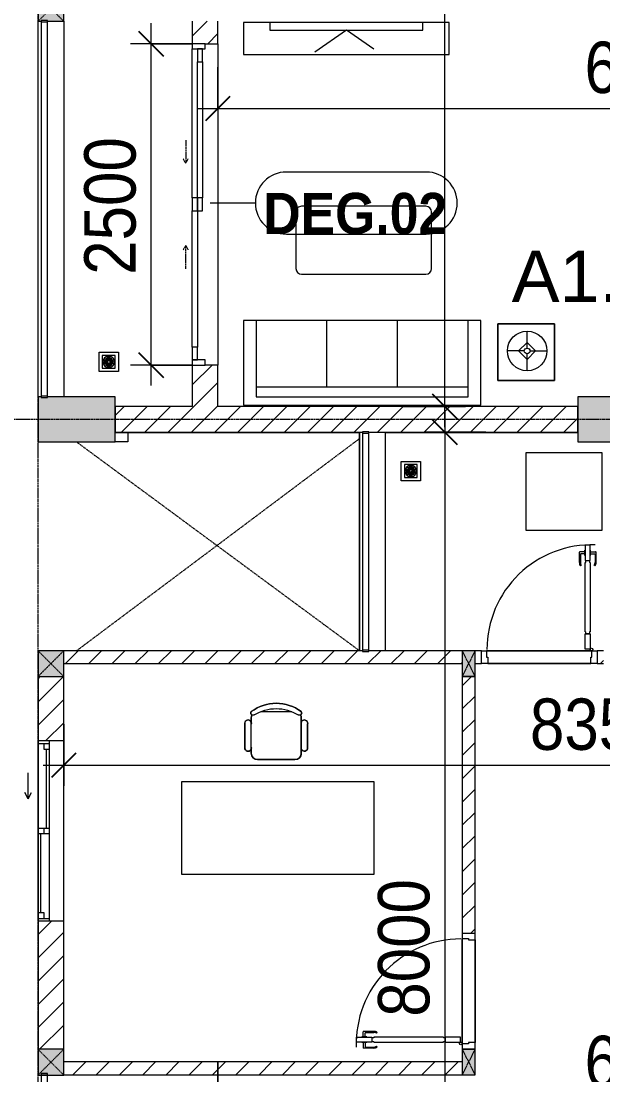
# Model space of a CAD drawing. Header units: millimetres. Extents: x 1591 to 239243, y -15958 to 82755.
# Drawn here: x 135520 to 140046, y 56636 to 64837 of the extents above; entities that cross this region are included whole.
import ezdxf

# ---------------------------------------------------------------- set-up
doc = ezdxf.new("R2010")
doc.units = ezdxf.units.MM
for name, pattern in [('Dash_2_', [6, 3, -3]), ('Demolished', [7.14375, 4.7625, -2.38125]), ('Grid Line', [22.225, 12.7, -3.175, 3.175, -3.175])]:
    doc.linetypes.add(name, pattern=pattern)
for name, color, linetype, lineweight in [('0-1', 250, 'Continuous', 5), ('A-ANNO-DIMS', 211, 'Continuous', 9), ('A-ANNO-DIMS-160', 211, 'Continuous', 9), ('A-AREA-IDEN', 2, 'Continuous', 9), ('A-DETL-DEMO', 6, 'Demolished', 9), ('A-DETL-GENF-1', 9, 'Continuous', 9), ('A-DOOR', 31, 'Continuous', 9), ('A-DOOR-1', 254, 'Continuous', 9), ('A-DOOR-2', 9, 'Continuous', 9), ('A-DOOR-FRAM', 31, 'Continuous', 9), ('A-DOOR-HDLN', 31, 'Dash_2_', 9), ('A-DOOR-IDEN', 31, 'Continuous', 9), ('A-FLOR-1', 7, 'Continuous', 9), ('A-FLOR-2', 9, 'Continuous', 9), ('A-FLOR-HRAL', 11, 'Continuous', 9), ('A-FLOR-HRAL-1', 254, 'Continuous', 9), ('A-FLOR-HRAL-2', 9, 'Continuous', 9), ('A-GLAZ', 151, 'Continuous', 9), ('A-WALL', 113, 'Continuous', 9), ('A-WALL-1', 253, 'Continuous', 18), ('A-WALL-2', 9, 'Continuous', 9), ('A-WALL-3', 113, 'Continuous', 18), ('A-WALL-PATT-1', 10, 'Continuous', 9), ('A-WALL-PATT-2', 111, 'Continuous', 9), ('G-IMPT-1', 254, 'Continuous', 9), ('I-FURN', 30, 'Continuous', 9), ('I-FURN-1', 254, 'Continuous', 9), ('M-EQPM-1', 254, 'Continuous', 9), ('S-COLS', 52, 'Continuous', 9), ('S-COLS-1', 52, 'Continuous', 5), ('S-COLS-2', 250, 'Continuous', 18), ('S-COLS-3', 7, 'Continuous', 9), ('S-COLS-4', 254, 'Continuous', 9), ('S-COLS-5', 253, 'Continuous', 18), ('S-COLS-6', 52, 'Continuous', 18), ('S-COLS-HDLN', 52, 'Dash_2_', 9), ('S-COLS-HDLN-1', 9, 'Dash_2_', 9), ('S-GRID-1', 1, 'Grid Line', 9)]:
    doc.layers.add(name, color=color, linetype=linetype, lineweight=lineweight)
doc.styles.add('Arial_9', font='arial_0.ttf', dxfattribs={"height": 400})
doc.styles.add('Arial_B_4', font='arialbd_0.ttf', dxfattribs={"width": 0.9, "height": 320})
doc.styles.add('UTM Avo', font='UTM Avo.ttf', dxfattribs={"width": 0.9, "height": 400})
doc.dimstyles.new('1_Dim_chi_tiet_2_5', dxfattribs={"dimscale": 304.8, "dimtxt": 399.720379, "dimasz": 0.629921, "dimexe": 0.524934, "dimexo": 0.0625, "dimgap": 0.052493, "dimtad": 1, "dimdec": 0, "dimrnd": 5, "dimzin": 0, "dimdsep": 46, "dimtxsty": 'UTM Avo', "dimblk1": 'OBLIQUE', "dimblk2": 'OBLIQUE', "dimsah": 1, "dimcen": 0.09, "dimdle": 0.524934, "dimazin": 0, "dimtfac": 1, "dimtdec": 4, "dimtix": 1, "dimtmove": 0, "dimatfit": 3, "dimfxl": 1.049869, "dimfxlon": 1, "dimtvp": 1, "dimtolj": 1, "dimtzin": 0, "dimarcsym": 2})
doc.dimstyles.new('1_Dim_chi_tiet_2_5_1', dxfattribs={"dimscale": 304.8, "dimtxt": 399.720379, "dimasz": 0.629921, "dimexe": 0.524934, "dimexo": 0.0625, "dimgap": 0.052493, "dimtad": 1, "dimdec": 0, "dimrnd": 5, "dimzin": 0, "dimdsep": 46, "dimtxsty": 'UTM Avo', "dimblk1": 'OBLIQUE', "dimblk2": 'OBLIQUE', "dimsah": 1, "dimcen": 0.09, "dimdle": 0.524934, "dimazin": 0, "dimtfac": 1, "dimtdec": 4, "dimtix": 1, "dimtmove": 0, "dimatfit": 3, "dimfxl": 1.049869, "dimfxlon": 1, "dimtvp": 1, "dimtolj": 1, "dimtzin": 0, "dimarcsym": 2})
pattern_1 = [(45, (0, 0), (-90.50967, 90.50967), [])]
pattern_2 = [(45, (101998.83, 0), (-90.50967, 90.50967), [])]

# ---------------------------------------------------------------- blocks, each defined once
blk = doc.blocks.new('NCV_TKTC_KET CAU_rvt-1-TKCS_MB TẦNG 5')
at = {"layer": 'S-COLS-1'}
for points in [[(34252.6, 61561.9), (34252.6, 61911.9), (33727.6, 61911.9), (33727.6, 61906.9), (33677.6, 61906.9), (33677.6, 61911.9), (33652.6, 61911.9), (33652.6, 61561.9), (33852.6, 61561.9)], [(38152.6, 61561.9), (38852.6, 61561.9), (38852.6, 61911.9), (37852.6, 61911.9), (37852.6, 61561.9), (38052.6, 61561.9)]]:
    blk.add_hatch(color=256, dxfattribs=at).paths.add_polyline_path(points)
at = {"layer": 'A-FLOR-1'}
for p, q in [((34252.6, 61635.3), (36152.6, 61635.3)), ((36152.5, 61635.3), (36152.5, 59936.9)), ((36352.6, 61635.3), (37852.6, 61635.3))]:
    blk.add_line(p, q, dxfattribs=at)
at = {"layer": 'S-COLS-2'}
for p, q in [((33677.6, 61911.9), (33652.6, 61911.9)), ((33652.6, 61911.9), (33652.6, 61561.9)), ((34252.6, 61911.9), (33727.6, 61911.9)), ((34252.6, 61561.9), (34252.6, 61911.9)), ((38852.6, 61911.9), (37852.6, 61911.9)), ((37852.6, 61911.9), (37852.6, 61561.9)), ((33652.6, 61561.9), (34252.6, 61561.9)), ((37852.6, 61561.9), (38852.6, 61561.9))]:
    blk.add_line(p, q, dxfattribs=at)
at = {"layer": 'S-COLS-3'}
for p, q in [((34352.6, 61635.3), (34352.6, 61561.9)), ((34352.6, 61561.9), (34252.6, 61561.9))]:
    blk.add_line(p, q, dxfattribs=at)
blk = doc.blocks.new('THU NUOC - THU NUOC-455054-TKCS_MB TẦNG 5')
at = {"layer": 'M-EQPM-1'}
for p, q in [((-66.3, -70.6), (-66.3, 79.4)), ((-66.3, 79.4), (83.7, 79.4)), ((58.7, 54.4), (-41.3, 54.4)), ((-41.3, 54.4), (-41.3, -45.6)), ((-23.3, 19.6), (40.9, 19.6)), ((40.9, 13.6), (-23.3, 13.6)), ((-23.3, 7.2), (0.7, 7.2)), ((0.7, 1.2), (-23.3, 1.2)), ((-11, 32.1), (28.5, 32.1)), ((28.5, 26.1), (-11, 26.1)), ((-1.1, 44.5), (18.5, 44.5)), ((18.5, 38.5), (-1.1, 38.5)), ((0.7, 7.2), (0.7, 1.2)), ((16.7, 1.2), (16.7, 7.2)), ((16.7, 7.2), (40.9, 7.2)), ((40.9, 1.2), (16.7, 1.2)), ((58.7, -45.6), (58.7, 54.4)), ((83.7, 79.4), (83.7, -70.6)), ((83.7, -70.6), (-66.3, -70.6)), ((-41.3, -45.6), (58.7, -45.6)), ((-23.3, -4.8), (40.9, -4.8)), ((40.9, -10.8), (-23.3, -10.8)), ((-11, -17.3), (28.5, -17.3)), ((28.5, -23.3), (-11, -23.3)), ((-1.1, -29.6), (18.5, -29.6)), ((18.5, -35.6), (-1.1, -35.6))]:
    blk.add_line(p, q, dxfattribs=at)
for centre, radius, start, end in [((8.7, 4.4), 45, 0, 180), ((8.7, 4.4), 45, 360, 180), ((8.7, 4.4), 45, 180, 0), ((8.7, 4.4), 45, 180, 360), ((-23.3, 16.6), 3, 90, 270), ((-23.3, 4.2), 3, 90, 270), ((-11, 29.1), 3, 90, 270), ((-1.1, 41.5), 3, 90, 270), ((18.5, 41.5), 3, 270, 90), ((28.5, 29.1), 3, 270, 90), ((40.9, 16.6), 3, 270, 90), ((40.9, 4.2), 3, 270, 90), ((-23.3, -7.8), 3, 90, 270), ((-11, -20.3), 3, 90, 270), ((-1.1, -32.6), 3, 90, 270), ((18.5, -32.6), 3, 270, 90), ((28.5, -20.3), 3, 270, 90), ((40.9, -7.8), 3, 270, 90)]:
    blk.add_arc(centre, radius, start, end, dxfattribs=at)
blk = doc.blocks.new('LOBBY_SOFA_1 - LOBBY_SOFA_1-901220-TKCS_MB TẦNG 5')
at = {"layer": 'I-FURN'}
for p, q in [((-2556, 0), (-2556, -660)), ((-708, 0), (-2556, 0)), ((-708, -660), (-708, 0)), ((-2457, -66), (-2457, -660)), ((-807, -66), (-2457, -66)), ((-807, -660), (-807, -66)), ((-807, -143), (-2457, -143)), ((-1907, -143), (-1907, -660)), ((-1357, -143), (-1357, -660)), ((-3128.2, -193.5), (-2688.2, -193.5)), ((-3128.2, -633.5), (-3128.2, -193.5)), ((-2688.2, -193.5), (-2688.2, -633.5)), ((-2915.4, -269), (-2915.4, -401)), ((-2915.4, -357), (-2981.4, -423)), ((-2849.4, -423), (-2915.4, -357)), ((-2937.4, -423), (-3069.4, -423)), ((-2981.4, -423), (-2915.4, -489)), ((-2915.4, -489), (-2849.4, -423)), ((-2915.4, -445), (-2915.4, -577)), ((-2893.4, -423), (-2761.4, -423)), ((-2688.2, -633.5), (-3128.2, -633.5)), ((-2556, -660), (-708, -660)), ((-2172.3, -1064.5), (-2172.3, -1504.5)), ((-1160.3, -1020.5), (-2128.3, -1020.5)), ((-1116.3, -1504.5), (-1116.3, -1064.5)), ((-2128.3, -1548.5), (-1160.3, -1548.5))]:
    blk.add_line(p, q, dxfattribs=at)
for radius in [154, 22]:
    blk.add_circle((-2915.4, -423), radius, dxfattribs=at)
for centre, start, end in [((-2128.3, -1064.5), 90, 180), ((-1160.3, -1064.5), 0, 90), ((-2128.3, -1504.5), 180, 270), ((-1160.3, -1504.5), 270, 0)]:
    blk.add_arc(centre, 44, start, end, dxfattribs=at)
at = {"layer": 'I-FURN-1'}
for p, q in [((-708, 0), (-2556, 0)), ((-2556, 0), (-2556, -660)), ((-708, -660), (-708, 0)), ((-2688.2, -193.5), (-3128.2, -193.5)), ((-3128.2, -193.5), (-3128.2, -633.5)), ((-2688.2, -633.5), (-2688.2, -193.5)), ((-3128.2, -633.5), (-2688.2, -633.5)), ((-2556, -660), (-708, -660)), ((-2172.3, -1064.5), (-2172.3, -1504.5)), ((-1160.3, -1020.5), (-2128.3, -1020.5)), ((-1116.3, -1504.5), (-1116.3, -1064.5)), ((-2128.3, -1548.5), (-1160.3, -1548.5))]:
    blk.add_line(p, q, dxfattribs=at)
for centre, start, end in [((-2128.3, -1064.5), 90, 180), ((-1160.3, -1064.5), 0, 90), ((-2128.3, -1504.5), 180, 270), ((-1160.3, -1504.5), 270, 0)]:
    blk.add_arc(centre, 44, start, end, dxfattribs=at)
blk = doc.blocks.new('RES_BAN AN - RES_BAN AN-901223-TKCS_MB TẦNG 5')
at = {"layer": 'I-FURN-1'}
for p, q in [((1600, 0), (0, 0)), ((0, 0), (0, -250)), ((1600, -250), (1600, 0)), ((0, -250), (1600, -250))]:
    blk.add_line(p, q, dxfattribs=at)
blk = doc.blocks.new('KE TIVI-2 - KE TIVI-2-885819-TKCS_MB TẦNG 5')
at = {"layer": 'I-FURN-1'}
for p, q in [((-595.6, 0), (-595.6, -60)), ((595.6, 0), (-595.6, 0)), ((-595.6, -60), (595.6, -60)), ((0, -60), (-245.7, -232.1)), ((213, -209.1), (0, -60)), ((595.6, -60), (595.6, 0))]:
    blk.add_line(p, q, dxfattribs=at)
blk = doc.blocks.new('DOOR_CW_01 CANH MO-PANEL KINH - DIW_01-900x2200-CỬA GỖ VÂN LAMINATE-553393-TKCS_MB TẦNG 5')
at = {"layer": 'A-DETL-GENF-1'}
for p, q in [((-399, 820.5), (-438, 820.5)), ((-399, 831.8), (-397, 831.8)), ((-399, 792.2), (-399, 831.8)), ((-397, 872), (-357, 872)), ((-397, 752), (-397, 872)), ((-397, 792.2), (-397, 831.8)), ((-357, 872), (-357, 752)), ((-357, 792.2), (-357, 831.8)), ((-355, 831.8), (-357, 831.8)), ((-355, 792.2), (-355, 831.8)), ((-355, 820.5), (-316, 820.5)), ((-442, 737), (-442, 816.5)), ((-434, 799.5), (-434, 737)), ((-399, 803.5), (-430, 803.5)), ((-397, 792.2), (-399, 792.2)), ((-357, 752), (-397, 752)), ((-363, 752), (-391, 752)), ((-391, 752), (-391, 738)), ((-363, 738), (-363, 752)), ((-357, 792.2), (-355, 792.2)), ((-355, 803.5), (-324, 803.5)), ((-320, 799.5), (-320, 737)), ((-312, 737), (-312, 816.5)), ((-433.9, 711.2), (-427.3, 715.8)), ((-397, 738), (-391, 738)), ((-397, 738), (-397, 196)), ((-357, 738), (-363, 738)), ((-357, 196), (-357, 738)), ((-320.1, 711.2), (-326.7, 715.8)), ((-397, 196), (-391, 196)), ((-357, 182), (-397, 182)), ((-397, 182), (-397, 62)), ((-391, 196), (-391, 182)), ((-391, 182), (-363, 182)), ((-357, 196), (-363, 196)), ((-363, 182), (-363, 196)), ((-357, 62), (-357, 182)), ((-397, 62), (-357, 62))]:
    blk.add_line(p, q, dxfattribs=at)
blk.add_circle((-407, 60), 10, dxfattribs=at)
for centre, radius, start, end in [((-438, 816.5), 4, 90, 180), ((-407, 60), 814, 360, 92), ((-316, 816.5), 4, 0, 90), ((-430, 799.5), 4, 90, 180), ((-324, 799.5), 4, 360, 90), ((-397, 737), 45, 180, 215), ((-397, 737), 37, 180, 215), ((-357, 737), 37, 325, 0), ((-357, 737), 45, 325, 0)]:
    blk.add_arc(centre, radius, start, end, dxfattribs=at)
at = {"layer": 'A-DOOR-2'}
for p, q in [((-410, 50), (-450, 50)), ((-450, 50), (-450, -50)), ((-410, 0), (-410, 50)), ((-400, 0), (-410, 0)), ((-407, 50), (-382, 50)), ((-400, -50), (-400, 0)), ((410, 0), (400, 0)), ((400, 0), (400, -50)), ((450, 50), (410, 50)), ((410, 50), (410, 0)), ((450, -50), (450, 50)), ((-450, -50), (-400, -50)), ((400, -50), (450, -50))]:
    blk.add_line(p, q, dxfattribs=at)
blk = doc.blocks.new('BAN LV A - BAN LV A_dwg_ban hoc2-348006-TKCS_MB TẦNG 5')
at = {"layer": 'I-FURN'}
for p, q in [((145.8, 437.4), (-145.8, 437.4)), ((-243, 354.4), (-243, 162)), ((-194.4, 388.8), (-194.4, 113.4)), ((194.4, 113.4), (194.4, 388.8)), ((194.4, 351.4), (194.4, 150.8)), ((243.7, 162), (243.7, 354.4)), ((-120.5, 64.8), (120.5, 64.8))]:
    blk.add_line(p, q, dxfattribs=at)
at = {"layer": 'I-FURN', "flags": 128}
blk.add_lwpolyline([(-737.8, 610.5), (-737.8, 1330.5), (-154.9, 1330.5), (762.2, 1330.5), (762.2, 610.5)], close=True, dxfattribs=at)
at = {"layer": 'I-FURN'}
for centre, radius, start, end in [((-145.8, 388.8), 48.6, 90, 180), ((145.8, 388.8), 48.6, 360, 90), ((-218.7, 347.3), 25.3, 343.7398, 163.7398), ((219.4, 347.3), 25.3, 16.2602, 170.70537), ((-218.7, 154.9), 25.3, 163.7398, 16.2602), ((-180.2, 75.4), 17.8, 57.97259, 216.69006), ((-145.8, 113.4), 48.6, 180, 207.58444), ((0, 359.3), 318.2, 237.57575, 302.42425), ((180.2, 75.4), 17.8, 323.30994, 122.02741), ((145.8, 113.4), 48.6, 332.41556, 0), ((219.4, 154.9), 25.3, 189.29463, 16.2602), ((0, 324), 324, 233.1301, 306.8699)]:
    blk.add_arc(centre, radius, start, end, dxfattribs=at)
blk = doc.blocks.new('BAN LV A - BAN LV A_dwg-348005-TKCS_MB TẦNG 5')
at = {"extrusion": (0, 0, -1), "zscale": -1, "rotation": 180}
blk.add_blockref('BAN LV A - BAN LV A_dwg_ban hoc2-348006-TKCS_MB TẦNG 5', (-729, 1383.7), dxfattribs=at)
blk = doc.blocks.new('BAN LV A - BAN LV A-348231-TKCS_MB TẦNG 5')
at = {"layer": 'I-FURN-1'}
for p, q in [((534.6, 1270.3), (534.6, 1235.9)), ((923.4, 1232.9), (923.4, 1270.3)), ((486, 1221.7), (486, 1029.3)), ((972.7, 1029.3), (972.7, 1221.7)), ((534.6, 1029.3), (534.6, 994.9)), ((923.4, 994.9), (923.4, 1032.3)), ((583.2, 946.3), (874.8, 946.3)), ((1491.2, 773.2), (-8.8, 773.2)), ((-8.8, 773.2), (-8.8, 53.2)), ((1491.2, 53.2), (1491.2, 773.2)), ((-8.8, 53.2), (1491.2, 53.2))]:
    blk.add_line(p, q, dxfattribs=at)
for centre, radius, start, end in [((548.9, 1308.3), 17.8, 143.30994, 240.59603), ((729, 1059.7), 324, 53.1301, 126.8699), ((909.2, 1308.3), 17.8, 299.40397, 36.69006), ((510.3, 1228.8), 25.3, 16.2602, 196.2602), ((583.2, 1270.3), 48.6, 152.41556, 180), ((874.8, 1270.3), 48.6, 360, 27.58444), ((948.4, 1228.8), 25.3, 343.7398, 170.70537), ((510.3, 1036.4), 25.3, 196.2602, 343.7398), ((583.2, 994.9), 48.6, 180, 270), ((874.8, 994.9), 48.6, 270, 360), ((948.4, 1036.4), 25.3, 189.29463, 343.7398)]:
    blk.add_arc(centre, radius, start, end, dxfattribs=at)
blk.add_blockref('BAN LV A - BAN LV A_dwg-348005-TKCS_MB TẦNG 5', (0, 0))
blk = doc.blocks.new('MAY GIAT - MAY GIAT_dwg-348053-TKCS_MB TẦNG 5')
at = {"layer": 'G-IMPT-1', "flags": 128}
blk.add_lwpolyline([(5, 596.6), (5, 2.3), (605, 2.3), (605, 596.6)], close=True, dxfattribs=at)
blk = doc.blocks.new('MAY GIAT - MAY GIAT-348233-TKCS_MB TẦNG 5')
at = {"layer": 'I-FURN-1'}
for p, q in [((5, 596.6), (5, 2.3)), ((605, 596.6), (5, 596.6)), ((605, 2.3), (605, 596.6)), ((5, 2.3), (605, 2.3))]:
    blk.add_line(p, q, dxfattribs=at)
blk.add_blockref('MAY GIAT - MAY GIAT_dwg-348053-TKCS_MB TẦNG 5', (0, 0))
blk = doc.blocks.new('Railing - 50 x 10mm-901205-TKCS_MB TẦNG 5')
at = {"layer": 'A-FLOR-HRAL-2'}
for p, q in [((25, 5), (-25, 5)), ((-25, 5), (-25, -5)), ((25, -5), (25, 5)), ((-25, -5), (25, -5))]:
    blk.add_line(p, q, dxfattribs=at)
blk = doc.blocks.new('Railing - Railing-1002088-TKCS_MB TẦNG 5')
at = {"layer": 'A-FLOR-HRAL-2'}
for p, q in [((13269.1, 52369.6), (13269.1, 50680.8)), ((13319.1, 50680.8), (13319.1, 52369.6))]:
    blk.add_line(p, q, dxfattribs=at)
for p in [(13294.1, 52374.6), (13294.1, 50675.8)]:
    blk.add_blockref('Railing - 50 x 10mm-901205-TKCS_MB TẦNG 5', p)
blk = doc.blocks.new('G1_SOF - BO TRU - 100x200-745959-TKCS_MB TẦNG 5')
at = {"layer": 'S-COLS'}
blk.add_hatch(color=256, dxfattribs=at).paths.add_polyline_path([(-50, 100), (-50, -100), (50, -100), (50, 100)])
at = {"layer": 'S-COLS-5'}
for p, q in [((50, 100), (-50, 100)), ((-50, 100), (-50, -100)), ((50, -100), (50, 100)), ((-50, -100), (50, -100))]:
    blk.add_line(p, q, dxfattribs=at)
at = {"layer": 'S-COLS-HDLN-1'}
for p, q in [((50, 100), (-50, -100)), ((-50, 100), (50, -100))]:
    blk.add_line(p, q, dxfattribs=at)
blk = doc.blocks.new('DOOR_CW_01 CANH MO-PANEL KINH - DIG_01-900x2200-CỬA NHÔM KÍNH-901215-TKCS_MB TẦNG 5')
at = {"layer": 'A-DETL-GENF-1'}
for p, q in [((-397, -182), (-397, -62)), ((-397, -62), (-357, -62)), ((-357, -62), (-357, -182)), ((-357, -182), (-397, -182)), ((-397, -196), (-391, -196)), ((-397, -738), (-397, -196)), ((-391, -196), (-391, -182)), ((-391, -182), (-363, -182)), ((-363, -182), (-363, -196)), ((-357, -196), (-363, -196)), ((-357, -196), (-357, -738)), ((-442, -737), (-442, -816.5)), ((-434, -799.5), (-434, -737)), ((-433.9, -711.2), (-427.3, -715.8)), ((-397, -738), (-391, -738)), ((-391, -752), (-391, -738)), ((-357, -738), (-363, -738)), ((-363, -738), (-363, -752)), ((-320.1, -711.2), (-326.7, -715.8)), ((-320, -799.5), (-320, -737)), ((-312, -737), (-312, -816.5)), ((-399, -803.5), (-430, -803.5)), ((-399, -792.2), (-399, -831.8)), ((-397, -792.2), (-399, -792.2)), ((-357, -752), (-397, -752)), ((-397, -752), (-397, -872)), ((-397, -792.2), (-397, -831.8)), ((-363, -752), (-391, -752)), ((-357, -872), (-357, -752)), ((-357, -792.2), (-357, -831.8)), ((-357, -792.2), (-355, -792.2)), ((-355, -792.2), (-355, -831.8)), ((-355, -803.5), (-324, -803.5)), ((-399, -820.5), (-438, -820.5)), ((-399, -831.8), (-397, -831.8)), ((-397, -872), (-357, -872)), ((-355, -831.8), (-357, -831.8)), ((-355, -820.5), (-316, -820.5))]:
    blk.add_line(p, q, dxfattribs=at)
blk.add_circle((-407, -60), 10, dxfattribs=at)
for centre, radius, start, end in [((-407, -60), 814, 268, 0), ((-397, -737), 45, 145, 180), ((-397, -737), 37, 145, 180), ((-357, -737), 37, 0, 35), ((-357, -737), 45, 360, 35), ((-438, -816.5), 4, 180, 270), ((-430, -799.5), 4, 180, 270), ((-324, -799.5), 4, 270, 0), ((-316, -816.5), 4, 270, 0)]:
    blk.add_arc(centre, radius, start, end, dxfattribs=at)
at = {"layer": 'A-DOOR-2'}
for p, q in [((-450, -50), (-450, 50)), ((-450, 50), (-400, 50)), ((-400, 50), (-400, 0)), ((400, 0), (400, 50)), ((400, 50), (450, 50)), ((450, 50), (450, -50)), ((-410, -50), (-450, -50)), ((-410, 0), (-410, -50)), ((-400, 0), (-410, 0)), ((-407, -50), (-382, -50)), ((410, 0), (400, 0)), ((410, -50), (410, 0)), ((450, -50), (410, -50))]:
    blk.add_line(p, q, dxfattribs=at)
blk = doc.blocks.new('NCV_TKTC_TANG 5_rvt-1-TKCS_MB TẦNG 5')
at = {"layer": 'A-WALL-PATT-1'}
h = blk.add_hatch(dxfattribs=at)
h.set_pattern_fill('FP_1', color=256, style=0, pattern_type=2)
h.set_pattern_definition(pattern_1)
h.paths.add_polyline_path([(36352.6, 59836.9), (36952.6, 59836.9), (36952.6, 59936.9), (36227.6, 59936.9), (36227.6, 59931.5), (36177.6, 59931.5), (36177.6, 59936.9), (33852.6, 59936.9), (33852.6, 59836.9), (36227.6, 59836.9)])
h = blk.add_hatch(dxfattribs=at)
h.set_pattern_fill('FP_1', color=256, style=0, pattern_type=2)
h.set_pattern_definition(pattern_1)
h.paths.add_polyline_path([(38035.9, 59836.9), (38052.6, 59836.9), (38052.6, 59936.9), (38002.6, 59936.9), (38002.6, 59836.9)])
h.paths.add_polyline_path([(37052.6, 59836.9), (37102.6, 59836.9), (37102.6, 59936.9), (37052.6, 59936.2), (37052.6, 59886.9)])
h = blk.add_hatch(dxfattribs=at)
h.set_pattern_fill('FP_1', color=256, style=0, pattern_type=2)
h.set_pattern_definition(pattern_1)
h.paths.add_polyline_path([(37052.6, 56836.9), (37052.6, 56837.3), (37052.2, 56836.9)])
h.paths.add_polyline_path([(37002.6, 57737.3), (37052.6, 57737.3), (37052.6, 59736.5), (36952.6, 59736.5), (36952.6, 57737.3)])
h = blk.add_hatch(dxfattribs=at)
h.set_pattern_fill('FP_1', color=256, style=0, pattern_type=2)
h.set_pattern_definition(pattern_1)
h.paths.add_polyline_path([(33852.6, 56636.9), (36952.6, 56636.9), (36952.6, 56736.9), (33852.6, 56736.9)])
at = {"layer": 'A-FLOR-2'}
for p, q in [((35052.6, 64660.3), (35052.6, 62160.3)), ((37962.6, 59936.9), (37142.6, 59936.9)), ((37952.6, 59836.9), (37152.6, 59836.9)), ((37152.6, 59836.9), (37952.6, 59836.9)), ((36952.6, 56877.3), (36952.6, 57697.3)), ((36952.6, 57697.3), (36952.6, 56877.3)), ((37052.6, 57687.3), (37052.6, 56887.3)), ((37052.6, 56887.3), (37052.6, 57687.3))]:
    blk.add_line(p, q, dxfattribs=at)
at = {"layer": 'A-WALL-1'}
for p, q in [((36177.6, 59936.9), (33852.6, 59936.9)), ((36952.6, 59936.9), (36227.6, 59936.9)), ((37102.6, 59936.9), (37052.6, 59936.9)), ((38052.6, 59936.9), (38002.6, 59936.9)), ((33852.6, 59836.9), (36952.6, 59836.9)), ((37052.6, 59836.9), (37102.6, 59836.9)), ((38002.6, 59836.9), (38052.6, 59836.9)), ((36952.6, 59736.5), (36952.6, 57737.3)), ((37052.6, 59736.5), (36952.6, 59736.5)), ((37052.6, 57737.3), (37052.6, 59736.5)), ((36952.6, 56736.9), (33852.6, 56736.9)), ((33852.6, 56636.9), (36952.6, 56636.9))]:
    blk.add_line(p, q, dxfattribs=at)
at = {"layer": 'A-WALL-2'}
for p, q in [((36152.6, 59936.9), (36152.6, 61636.9)), ((36352.6, 61636.9), (36352.6, 59936.9)), ((37142.6, 59936.9), (37962.6, 59936.9)), ((37952.6, 59836.9), (37152.6, 59836.9)), ((36952.6, 56877.3), (36952.6, 57697.3)), ((37052.6, 57687.3), (37052.6, 56887.3))]:
    blk.add_line(p, q, dxfattribs=at)
at = {"layer": 'A-DOOR-1'}
for name, p, rotation in [('DOOR_CW_01 CANH MO-PANEL KINH - DIG_01-900x2200-CỬA NHÔM KÍNH-901215-TKCS_MB TẦNG 5', (37552.6, 59886.9), 180), ('DOOR_CW_01 CANH MO-PANEL KINH - DIW_01-900x2200-CỬA GỖ VÂN LAMINATE-553393-TKCS_MB TẦNG 5', (37002.6, 57287.3), 89.9999999999993)]:
    blk.add_blockref(name, p, dxfattribs=dict(at, rotation=rotation))
at = {"layer": 'A-FLOR-HRAL-1'}
blk.add_blockref('Railing - Railing-1002088-TKCS_MB TẦNG 5', (22908.5, 9260.7), dxfattribs=at)
at = {"layer": 'I-FURN-1'}
for name, p in [('RES_BAN AN - RES_BAN AN-901223-TKCS_MB TẦNG 5', (35252.2, 64826.9)), ('KE TIVI-2 - KE TIVI-2-885819-TKCS_MB TẦNG 5', (36052.2, 64826.9)), ('BAN LV A - BAN LV A-348231-TKCS_MB TẦNG 5', (34776.9, 58144.2))]:
    blk.add_blockref(name, p, dxfattribs=at)
for name, p, rotation in [('LOBBY_SOFA_1 - LOBBY_SOFA_1-901220-TKCS_MB TẦNG 5', (34542.6, 61846.9), 180), ('MAY GIAT - MAY GIAT-348233-TKCS_MB TẦNG 5', (38044.8, 60871.5), 89.99999999999915)]:
    blk.add_blockref(name, p, dxfattribs=dict(at, rotation=rotation))
at = {"layer": 'M-EQPM-1'}
for p in [(34193.8, 62180.9), (36543.9, 61330.9)]:
    blk.add_blockref('THU NUOC - THU NUOC-455054-TKCS_MB TẦNG 5', p, dxfattribs=at)
at = {"layer": 'S-COLS-4'}
for p in [(37002.6, 59836.9), (37002.6, 56736.9)]:
    blk.add_blockref('G1_SOF - BO TRU - 100x200-745959-TKCS_MB TẦNG 5', p, dxfattribs=at)
blk = doc.blocks.new('G1_SOF - BO TRU - 200x200-3055083-TKCS_MB TẦNG 5')
at = {"layer": 'S-COLS'}
blk.add_hatch(color=256, dxfattribs=at).paths.add_polyline_path([(100, -100), (100, 100), (-100, 100), (-100, -100), (8.4, -100)])
at = {"layer": 'S-COLS-6'}
for p, q in [((100, 100), (-100, 100)), ((-100, 100), (-100, -100)), ((100, -100), (100, 100)), ((-100, -100), (100, -100))]:
    blk.add_line(p, q, dxfattribs=at)
at = {"layer": 'S-COLS-HDLN'}
for p, q in [((100, 100), (-100, -100)), ((-100, 100), (100, -100))]:
    blk.add_line(p, q, dxfattribs=at)
blk = doc.blocks.new('G1_SOF - BO TRU - 200x200-V33-TKCS_MB TẦNG 5')
at = {"layer": 'S-COLS'}
blk.add_hatch(color=256, dxfattribs=at).paths.add_polyline_path([(-100, -100), (-75, -98.4), (-75, -94), (-25, -94), (-25, -100), (100, -98.4), (100, 100), (-100, 100), (-100, -98.4)])
at = {"layer": 'S-COLS-6'}
for p, q in [((100, 100), (-100, 100)), ((-100, 100), (-100, -100)), ((100, -100), (100, 100)), ((-100, -100), (-75, -100)), ((-25, -100), (100, -100))]:
    blk.add_line(p, q, dxfattribs=at)
at = {"layer": 'S-COLS-HDLN'}
for p, q in [((100, 100), (-100, -100)), ((-100, 100), (100, -100))]:
    blk.add_line(p, q, dxfattribs=at)
blk = doc.blocks.new('1_FAMILY RVT - W01-WxH 1400x1400xmm-389822-TKCS_MB TẦNG 5')
at = {"layer": 'A-GLAZ'}
for p, q in [((248.4, 172.39), (299.2, 197.79)), ((248.4, 172.39), (299.2, 146.99)), ((248.4, 172.39), (451.6, 172.39)), ((-700, 96.19), (-700, -103.81)), ((700, 96.19), (-700, 96.19)), ((-700, 96.19), (-636.5, 96.19)), ((-680.95, 96.19), (-680.95, 7.29)), ((-636.5, 96.19), (-22.225, 96.19)), ((-636.5, 96.19), (-636.5, 51.74)), ((-22.225, 7.29), (-22.225, 96.19)), ((-22.225, 96.19), (22.225, 96.19)), ((22.225, 96.19), (680.95, 96.19)), ((22.225, 96.19), (22.225, 7.29)), ((680.95, 96.19), (700, 96.19)), ((680.95, 96.19), (680.95, 7.29)), ((700, -103.81), (700, 96.19)), ((-700, 7.29), (-680.95, 7.29)), ((-636.5, 51.74), (-680.95, 51.74)), ((-680.95, 7.29), (-22.225, 7.29)), ((-636.5, 73.965), (-22.225, 73.965)), ((22.225, 51.74), (-22.225, 51.74)), ((-22.225, 7.29), (22.225, 7.29)), ((22.225, 29.515), (636.5, 29.515)), ((22.225, 7.29), (636.5, 7.29)), ((636.5, 51.74), (636.5, 7.29)), ((680.95, 51.74), (636.5, 51.74)), ((636.5, 7.29), (700, 7.29)), ((-700, -103.81), (700, -103.81))]:
    blk.add_line(p, q, dxfattribs=at)
blk = doc.blocks.new('Railing - 50 x 10mm-1251311-TKCS_MB TẦNG 5')
at = {"layer": 'A-FLOR-HRAL'}
for p, q in [((25, 5), (-25, 5)), ((-25, 5), (-25, -5)), ((25, -5), (25, 5)), ((-25, -5), (25, -5))]:
    blk.add_line(p, q, dxfattribs=at)
blk = doc.blocks.new('Railing - Railing-3262595-TKCS_MB TẦNG 5')
at = {"layer": 'A-FLOR-HRAL'}
for p, q in [((33677.6, 64831.3), (33677.6, 61916.9)), ((33727.6, 61916.9), (33727.6, 64831.3))]:
    blk.add_line(p, q, dxfattribs=at)
for p in [(33702.6, 64836.3), (33702.6, 61911.9)]:
    blk.add_blockref('Railing - 50 x 10mm-1251311-TKCS_MB TẦNG 5', p)
blk = doc.blocks.new('Railing - Railing-3262612-TKCS_MB TẦNG 5')
at = {"layer": 'A-FLOR-HRAL'}
for p, q in [((33677.6, 56635.3), (33677.6, 53716.9)), ((33727.6, 53716.9), (33727.6, 56635.3))]:
    blk.add_line(p, q, dxfattribs=at)
for p in [(33702.6, 56641.5), (33702.6, 53711.9)]:
    blk.add_blockref('Railing - 50 x 10mm-1251311-TKCS_MB TẦNG 5', p)
blk = doc.blocks.new('DEG_02-DEG_03 - DEG_02-2500x2400mm-CỬA ĐI 02 CÁNH TRƯỢT-625766-TKCS_MB TẦNG 5')
at = {"layer": 'A-DOOR'}
for p, q in [((-1110, 100), (-1210, 100)), ((-1210, 100), (-1210, 60)), ((-1110, 60), (-1110, 100)), ((-1110, 100), (-50, 100)), ((50, 100), (-50, 100)), ((-50, 100), (-50, 60)), ((50, 60), (50, 100)), ((-1210, 60), (-1110, 60)), ((-50, 60), (-1110, 60)), ((50, 60), (-50, 60)), ((-50, 60), (-50, 20)), ((-50, 60), (50, 60)), ((-50, 20), (50, 20)), ((50, 20), (50, 60)), ((50, 60), (1110, 60)), ((1110, 20), (50, 20)), ((1210, 60), (1110, 60)), ((1110, 60), (1110, 20)), ((1110, 20), (1210, 20)), ((1210, 20), (1210, 60))]:
    blk.add_line(p, q, dxfattribs=at)
at = {"layer": 'A-DOOR-FRAM'}
for p, q in [((-1210, 100), (-1250, 100)), ((-1250, 100), (-1250, 0)), ((-1210, 0), (-1210, 100)), ((1250, 100), (1210, 100)), ((1210, 100), (1210, 0)), ((1250, 0), (1250, 100)), ((-1250, 0), (-1210, 0)), ((1210, 0), (1250, 0))]:
    blk.add_line(p, q, dxfattribs=at)
at = {"layer": 'A-DOOR-HDLN'}
for p, q in [((-320.4, 151.1), (-355, 171.1)), ((320.4, 151.1), (355, 171.1)), ((-500.4, 151.1), (-320.4, 151.1)), ((-320.4, 151.1), (-355, 131.1)), ((320.4, 151.1), (355, 131.1)), ((500.4, 151.1), (320.4, 151.1))]:
    blk.add_line(p, q, dxfattribs=at)
blk = doc.blocks.new('DIMBLOCK33-TKCS_MB TẦNG 5')
at = {"layer": 'A-ANNO-DIMS-160'}
for p, q in [((137051.4, 56741.3), (137051.4, 56261.3)), ((137051.4, 56421.3), (137051.4, 56741.3)), ((143851.5, 56741.3), (143851.5, 56261.3)), ((143851.5, 56421.3), (143851.5, 56741.3)), ((136891.4, 56421.3), (144011.5, 56421.3))]:
    blk.add_line(p, q, dxfattribs=at)
at = {"layer": 'A-ANNO-DIMS-160', "lineweight": 25}
for p, q in [((137051.4, 56421.3), (137147.4, 56517.3)), ((143851.5, 56421.3), (143947.5, 56517.3)), ((137051.4, 56421.3), (136955.4, 56325.3)), ((143851.5, 56421.3), (143755.5, 56325.3))]:
    blk.add_line(p, q, dxfattribs=at)
at = {"layer": 'A-ANNO-DIMS-160', "color": 0, "insert": (139903.7, 56940.9), "char_height": 400, "width": 1314.636, "attachment_point": 1, "line_spacing_factor": 1.110334, "style": 'UTM Avo'}
blk.add_mtext('6800', dxfattribs=at)
blk = doc.blocks.new('_Oblique')
at = {"color": 0, "linetype": 'ByBlock', "lineweight": -2}
blk.add_line((-0.5, -0.5), (0.5, 0.5), dxfattribs=at)
blk = doc.blocks.new('DIMBLOCK34-TKCS_MB TẦNG 5')
at = {"layer": 'A-ANNO-DIMS-160'}
for p, q in [((137051.4, 64477.2), (137051.4, 63997.2)), ((137051.4, 64157.2), (137051.4, 64477.2)), ((143851.5, 64477.2), (143851.5, 63997.2)), ((143851.5, 64157.2), (143851.5, 64477.2)), ((136891.4, 64157.2), (144011.5, 64157.2))]:
    blk.add_line(p, q, dxfattribs=at)
at = {"layer": 'A-ANNO-DIMS-160', "lineweight": 25}
for p, q in [((137051.4, 64157.2), (137147.4, 64253.2)), ((143851.5, 64157.2), (143947.5, 64253.2)), ((137051.4, 64157.2), (136955.4, 64061.2)), ((143851.5, 64157.2), (143755.5, 64061.2))]:
    blk.add_line(p, q, dxfattribs=at)
at = {"layer": 'A-ANNO-DIMS-160', "color": 0, "insert": (139903.7, 64676.9), "char_height": 400, "width": 1314.636, "attachment_point": 1, "line_spacing_factor": 1.110334, "style": 'UTM Avo'}
blk.add_mtext('6800', dxfattribs=at)
blk = doc.blocks.new('DIMBLOCK35-TKCS_MB TẦNG 5')
at = {"layer": 'A-ANNO-DIMS-160'}
for p, q in [((138816.1, 61676.9), (138816.1, 69996.9)), ((138496.1, 69836.9), (138976.1, 69836.9)), ((138816.1, 69836.9), (138496.1, 69836.9)), ((138496.1, 61836.9), (138976.1, 61836.9)), ((138816.1, 61836.9), (138496.1, 61836.9))]:
    blk.add_line(p, q, dxfattribs=at)
at = {"layer": 'A-ANNO-DIMS-160', "lineweight": 25}
for p, q in [((138816.1, 69836.9), (138720.1, 69932.9)), ((138816.1, 69836.9), (138912.1, 69740.9)), ((138816.1, 61836.9), (138720.1, 61932.9)), ((138816.1, 61836.9), (138912.1, 61740.9))]:
    blk.add_line(p, q, dxfattribs=at)
at = {"layer": 'A-ANNO-DIMS-160', "color": 0, "insert": (138296.5, 65289.2), "char_height": 400, "width": 1314.636, "attachment_point": 1, "rotation": 90, "line_spacing_factor": 1.110334, "style": 'UTM Avo'}
blk.add_mtext('8000', dxfattribs=at)
blk = doc.blocks.new('DIMBLOCK183-TKCS_MB TẦNG 5')
at = {"layer": 'A-ANNO-DIMS-160'}
for p, q in [((136530.6, 62000.3), (136530.6, 64820.3)), ((136850.6, 64660.3), (136370.6, 64660.3)), ((136530.6, 64660.3), (136850.6, 64660.3)), ((136850.6, 62160.3), (136370.6, 62160.3)), ((136530.6, 62160.3), (136850.6, 62160.3))]:
    blk.add_line(p, q, dxfattribs=at)
at = {"layer": 'A-ANNO-DIMS-160', "lineweight": 25}
for p, q in [((136530.6, 64660.3), (136434.6, 64756.3)), ((136530.6, 64660.3), (136626.6, 64564.3)), ((136530.6, 62160.3), (136434.6, 62256.3)), ((136530.6, 62160.3), (136626.6, 62064.3))]:
    blk.add_line(p, q, dxfattribs=at)
at = {"layer": 'A-ANNO-DIMS-160', "color": 0, "insert": (136010.9, 62862.5), "char_height": 400, "width": 1314.636, "attachment_point": 1, "rotation": 90, "line_spacing_factor": 1.110334, "style": 'UTM Avo'}
blk.add_mtext('2500', dxfattribs=at)
blk = doc.blocks.new('STN_Door Tag - STN_Door Tag-1788670-TKCS_MB TẦNG 5')
at = {"layer": 'A-DOOR-IDEN'}
for p, q in [((-3.37, 1.495), (3.431, 1.495)), ((-3.37, -1.524), (3.431, -1.524))]:
    blk.add_line(p, q, dxfattribs=at)
for centre, start, end in [((-3.37, -0.015), 90, 270), ((3.431, -0.015), 270, 90)]:
    blk.add_arc(centre, 1.509, start, end, dxfattribs=at)
blk = doc.blocks.new('DIMBLOCK277-TKCS_MB TẦNG 5')
at = {"layer": 'A-ANNO-DIMS-160'}
for p, q in [((138816.1, 61796.9), (138816.1, 53476.9)), ((139136.1, 61636.9), (138656.1, 61636.9)), ((138816.1, 61636.9), (139136.1, 61636.9)), ((139136.1, 53636.9), (138656.1, 53636.9)), ((138816.1, 53636.9), (139136.1, 53636.9))]:
    blk.add_line(p, q, dxfattribs=at)
at = {"layer": 'A-ANNO-DIMS-160', "lineweight": 25}
for p, q in [((138816.1, 61636.9), (138720.1, 61732.9)), ((138816.1, 61636.9), (138912.1, 61540.9)), ((138816.1, 53636.9), (138720.1, 53732.9)), ((138816.1, 53636.9), (138912.1, 53540.9))]:
    blk.add_line(p, q, dxfattribs=at)
at = {"layer": 'A-ANNO-DIMS-160', "color": 0, "insert": (138296.5, 57089.2), "char_height": 400, "width": 1314.636, "attachment_point": 1, "rotation": 90, "line_spacing_factor": 1.110334, "style": 'UTM Avo'}
blk.add_mtext('8000', dxfattribs=at)
blk = doc.blocks.new('DIMBLOCK309-TKCS_MB TẦNG 5')
at = {"layer": 'A-ANNO-DIMS-160'}
for p, q in [((135851.4, 59365.9), (135851.4, 58885.9)), ((135851.4, 59045.9), (135851.4, 59365.9)), ((144201.4, 59365.9), (144201.4, 58885.9)), ((144201.4, 59045.9), (144201.4, 59365.9)), ((135691.4, 59045.9), (144361.4, 59045.9))]:
    blk.add_line(p, q, dxfattribs=at)
at = {"layer": 'A-ANNO-DIMS-160', "lineweight": 25}
for p, q in [((135851.4, 59045.9), (135947.4, 59141.9)), ((144201.4, 59045.9), (144297.4, 59141.9)), ((135851.4, 59045.9), (135755.4, 58949.9)), ((144201.4, 59045.9), (144105.4, 58949.9))]:
    blk.add_line(p, q, dxfattribs=at)
at = {"layer": 'A-ANNO-DIMS-160', "color": 0, "insert": (139478.6, 59565.5), "char_height": 400, "width": 1314.636, "attachment_point": 1, "line_spacing_factor": 1.110334, "style": 'UTM Avo'}
blk.add_mtext('8350', dxfattribs=at)

msp = doc.modelspace()

# ---------------------------------------------------------------- hatches: boundary and pattern name
at = {"layer": 'A-WALL-PATT-2'}
h = msp.add_hatch(dxfattribs=at)
h.set_pattern_fill('FP_1', color=256, style=0, pattern_type=2)
h.set_pattern_definition(pattern_2)
h.paths.add_polyline_path([(137051.4, 61836.9), (137051.4, 62160.3), (136851.4, 62160.3), (136851.4, 61836.9)])
h.paths.add_polyline_path([(136951.4, 64660.3), (137051.4, 64660.3), (137051.4, 64836.9), (136851.4, 64835.3), (136851.4, 64660.3)])
h = msp.add_hatch(dxfattribs=at)
h.set_pattern_fill('FP_1', color=256, style=0, pattern_type=2)
h.set_pattern_definition(pattern_2)
h.paths.add_polyline_path([(138226.4, 61636.9), (139851.4, 61636.9), (139851.4, 61836.9), (136251.4, 61836.9), (136251.4, 61636.9), (138176.4, 61636.9), (138176.4, 61640.3), (138226.4, 61640.3)])
h = msp.add_hatch(dxfattribs=at)
h.set_pattern_fill('FP_1', color=256, style=0, pattern_type=2)
h.set_pattern_definition(pattern_2)
h.paths.add_polyline_path([(135651.4, 56835.3), (135851.4, 56835.3), (135851.4, 57835.3), (135651.4, 57835.3)])
h.paths.add_polyline_path([(135851.4, 59235.3), (135851.4, 59736.9), (135651.4, 59736.9), (135651.4, 59235.3)])

# ---------------------------------------------------------------- linework, layer by layer
at = {"layer": 'A-DETL-DEMO'}
for p, q in [((135951.4, 59936.9), (138151.4, 61586.9)), ((135951.4, 61561.9), (138151.4, 59938.1))]:
    msp.add_line(p, q, dxfattribs=at)
at = {"layer": 'A-DOOR-IDEN'}
msp.add_line((136990.9, 63422.6), (137342.2, 63422.6), dxfattribs=at)
at = {"layer": 'A-WALL'}
for p, q in [((135651.4, 61911.9), (135651.4, 64835.3)), ((135851.4, 64835.3), (135851.4, 61911.9)), ((137051.4, 64660.3), (137051.4, 62160.3)), ((136851.4, 63460.3), (136851.4, 64620.3))]:
    msp.add_line(p, q, dxfattribs=at)
at = {"layer": 'A-WALL-3'}
for p, q in [((136851.4, 64836.9), (136851.4, 64660.3)), ((137051.4, 64660.3), (137051.4, 64836.9)), ((136951.4, 64660.3), (137051.4, 64660.3)), ((136851.4, 62160.3), (136851.4, 61836.9)), ((137051.4, 62160.3), (136951.4, 62160.3)), ((137051.4, 61836.9), (137051.4, 62160.3)), ((136851.4, 61836.9), (136251.4, 61836.9)), ((136251.4, 61836.9), (136251.4, 61636.9)), ((139851.4, 61836.9), (137051.4, 61836.9)), ((139851.4, 61636.9), (139851.4, 61836.9)), ((136251.4, 61636.9), (138176.4, 61636.9)), ((138226.4, 61636.9), (139851.4, 61636.9)), ((135651.4, 59736.9), (135651.4, 59235.3)), ((135851.4, 59235.3), (135851.4, 59736.9)), ((135651.4, 57835.3), (135651.4, 56835.3)), ((135851.4, 56835.3), (135851.4, 57835.3))]:
    msp.add_line(p, q, dxfattribs=at)
at = {"layer": 'S-GRID-1'}
for p, q in [((135651.4, 19118.3), (135651.4, 76659.6)), ((136410.9, 61736.9), (132410.9, 61736.9)), ((229978.4, 61736.9), (136410.9, 61736.9))]:
    msp.add_line(p, q, dxfattribs=at)

# ---------------------------------------------------------------- block references
at = {"layer": '0-1'}
for name in ['NCV_TKTC_KET CAU_rvt-1-TKCS_MB TẦNG 5', 'NCV_TKTC_TANG 5_rvt-1-TKCS_MB TẦNG 5']:
    msp.add_blockref(name, (101998.8, 0), dxfattribs=at)
at = {"layer": 'A-DOOR', "rotation": 89.9999999999999}
msp.add_blockref('DEG_02-DEG_03 - DEG_02-2500x2400mm-CỬA ĐI 02 CÁNH TRƯỢT-625766-TKCS_MB TẦNG 5', (136951.4, 63410.3), dxfattribs=at)
at = {"layer": 'A-DOOR-IDEN', "xscale": 159.9999999999999, "yscale": 159.9999999999999, "zscale": 159.9999999999999}
msp.add_blockref('STN_Door Tag - STN_Door Tag-1788670-TKCS_MB TẦNG 5', (138122.8, 63423.3), dxfattribs=at)
at = {"layer": 'A-FLOR-HRAL'}
for name in ['Railing - Railing-3262595-TKCS_MB TẦNG 5', 'Railing - Railing-3262612-TKCS_MB TẦNG 5']:
    msp.add_blockref(name, (101998.8, 0), dxfattribs=at)
at = {"layer": 'A-GLAZ', "rotation": 89.9999999999999}
msp.add_blockref('1_FAMILY RVT - W01-WxH 1400x1400xmm-389822-TKCS_MB TẦNG 5', (135747.6, 58535.3), dxfattribs=at)
at = {"layer": 'S-COLS'}
for name, p in [('G1_SOF - BO TRU - 200x200-V33-TKCS_MB TẦNG 5', (135751.4, 64935.3)), ('G1_SOF - BO TRU - 200x200-3055083-TKCS_MB TẦNG 5', (135751.4, 59836.9)), ('G1_SOF - BO TRU - 200x200-3055083-TKCS_MB TẦNG 5', (135751.4, 56735.3))]:
    msp.add_blockref(name, p, dxfattribs=at)

# ---------------------------------------------------------------- texts
at = {"layer": 'A-AREA-IDEN', "insert": (140455, 62645.5), "char_height": 400, "width": 2233.6, "attachment_point": 8, "line_spacing_factor": 0.936439, "style": 'Arial_9'}
msp.add_mtext('\\pt8,16,24,32,40,48,56,64,72,80,88,96,104,112,120,128,136,144,152,160,168,176,184,192,200,208,216,224,232,240,248,256;A1.05.07', dxfattribs=at)
at = {"layer": 'A-DOOR-IDEN', "insert": (138119.6, 63337.9), "char_height": 320, "width": 1467.36, "attachment_point": 5, "line_spacing_factor": 0.936439, "style": 'Arial_B_4'}
msp.add_mtext('\\pt7.2,14.4,21.6,28.8,36,43.2,50.4,57.6,64.8,72,79.2,86.4,93.6,100.8,108,115.2,122.4,129.6,136.8,144,151.2,158.4,165.6,172.8,180,187.2,194.4,201.6,208.8,216,223.2,230.4;DEG.02', dxfattribs=at)

# ---------------------------------------------------------------- dimensions: what is measured, and where the dimension line sits
at = {"layer": 'A-ANNO-DIMS'}
for base, p1, p2, dimstyle, override, picture, middle in [((138816.1, 69836.9), (138496.1, 61836.9), (138496.1, 69836.9), '1_Dim_chi_tiet_2_5', {"dimpost": '<>', "dimfxl": 8000}, 'DIMBLOCK35-TKCS_MB TẦNG 5', (138593.1, 65836.9)), ((136530.6, 64660.3), (136850.6, 62160.3), (136850.6, 64660.3), '1_Dim_chi_tiet_2_5', {"dimpost": '<>', "dimfxl": 2500}, 'DIMBLOCK183-TKCS_MB TẦNG 5', (136307.6, 63410.3)), ((138816.1, 53636.9), (139136.1, 61636.9), (139136.1, 53636.9), '1_Dim_chi_tiet_2_5_1', {"dimpost": '<>', "dimfxl": 8000}, 'DIMBLOCK277-TKCS_MB TẦNG 5', (138593.1, 57636.9))]:
    dim = msp.add_linear_dim(base=base, p1=p1, p2=p2, angle=90, dimstyle=dimstyle, override=override, dxfattribs=at)
    dim.commit()
    dim.dimension.update_dxf_attribs({"geometry": picture, "text_midpoint": middle})
for base, p1, p2, dimstyle, override, picture, middle in [((143851.5, 64157.2), (137051.4, 64477.2), (143851.5, 64477.2), '1_Dim_chi_tiet_2_5', {"dimpost": '<>', "dimfxl": 6800.071331}, 'DIMBLOCK34-TKCS_MB TẦNG 5', (140451.4, 64380.2)), ((144201.4, 59045.9), (135851.4, 59365.9), (144201.4, 59365.9), '1_Dim_chi_tiet_2_5_1', {"dimpost": '<>', "dimfxl": 8350}, 'DIMBLOCK309-TKCS_MB TẦNG 5', (140026.4, 59268.9)), ((143851.5, 56421.3), (137051.4, 56741.3), (143851.5, 56741.3), '1_Dim_chi_tiet_2_5', {"dimpost": '<>', "dimfxl": 6800.071331}, 'DIMBLOCK33-TKCS_MB TẦNG 5', (140451.4, 56644.3))]:
    dim = msp.add_linear_dim(base=base, p1=p1, p2=p2, dimstyle=dimstyle, override=override, dxfattribs=at)
    dim.commit()
    dim.dimension.update_dxf_attribs({"geometry": picture, "text_midpoint": middle})

doc.saveas('drawing.dxf')
